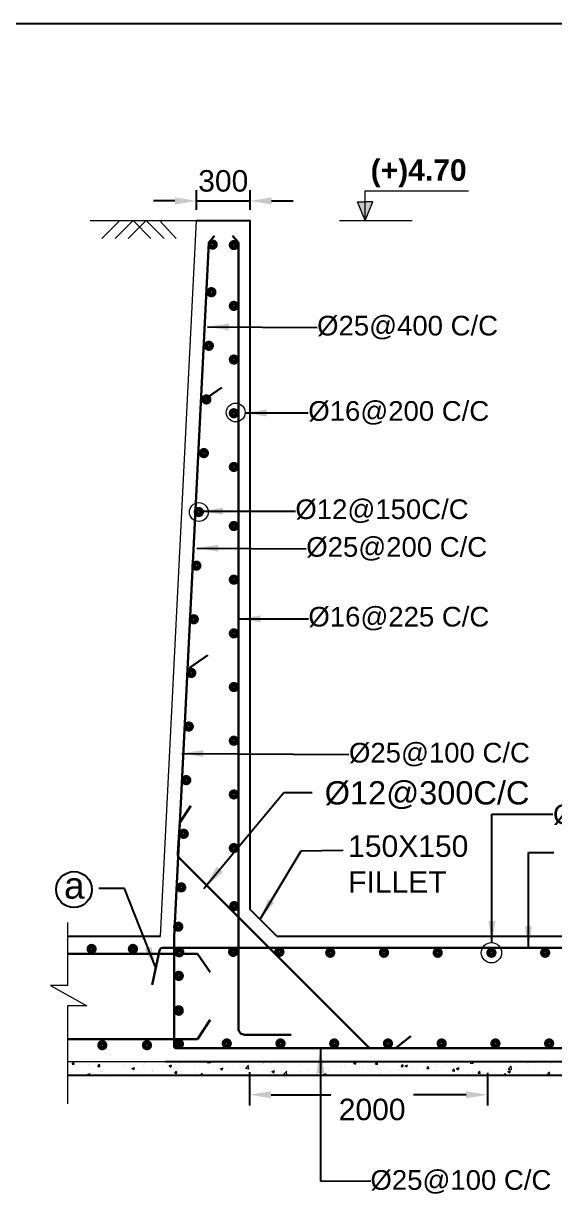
# Model space of a CAD drawing. Extents: x -358915 to 1258323, y -1667244 to -305611.
# Drawn here: x 747944 to 750909, y -1475623 to -1469052 of the extents above; entities that cross this region are included whole.
import ezdxf

# ---------------------------------------------------------------- set-up
doc = ezdxf.new("R2010")
doc.units = 0
doc.header["$LTSCALE"] = 300
doc.header["$MEASUREMENT"] = 0
doc.layers.get('0').update_dxf_attribs({"linetype": 'CONTINUOUS'})
doc.layers.get('DEFPOINTS').update_dxf_attribs({"linetype": 'CONTINUOUS'})
for name, color, linetype, lineweight in [('Dim', 7, 'CONTINUOUS', 9), ('HATCH', 252, 'CONTINUOUS', 5), ('ROD', 1, 'CONTINUOUS', 30)]:
    doc.layers.add(name, color=color, linetype=linetype, lineweight=lineweight)
doc.layers.add('LINE', color=7, linetype='CONTINUOUS')
doc.layers.add('TXT', color=7, linetype='CONTINUOUS')
doc.styles.add('Arial', font='arial.ttf')
doc.styles.add('DIM', font='isocp3.shx')
doc.dimstyles.new('dim_60', dxfattribs={"dimtxt": 120, "dimasz": 120, "dimexe": 60, "dimexo": 60, "dimgap": 50, "dimtad": 1, "dimdec": 0, "dimzin": 0, "dimdsep": 46, "dimtxsty": 'DIM', "dimcen": 0.09, "dimclrd": 5, "dimclre": 5, "dimclrt": 7, "dimadec": 0, "dimazin": 0, "dimtfac": 1, "dimtdec": 0, "dimtmove": 0, "dimatfit": 3, "dimfxl": 1, "dimtolj": 1, "dimtzin": 0, "dimarcsym": 0})
doc.dimstyles.new('dim_70', dxfattribs={"dimtxt": 140, "dimasz": 140, "dimexe": 70, "dimexo": 40, "dimgap": 50, "dimtad": 1, "dimdec": 0, "dimzin": 0, "dimdsep": 46, "dimtxsty": 'Arial', "dimcen": 0.09, "dimclrd": 5, "dimclre": 5, "dimclrt": 7, "dimadec": 0, "dimazin": 0, "dimtfac": 1, "dimtdec": 0, "dimtmove": 0, "dimatfit": 3, "dimfxl": 1, "dimtolj": 1, "dimtzin": 0, "dimarcsym": 0})

# ---------------------------------------------------------------- blocks, each defined once
blk = doc.blocks.new('*D1450')
at = {"layer": 'DEFPOINTS', "color": 0, "ltscale": 500, "transparency": 16777216}
for p in [(749209.7, -1470042.9), (748909.7, -1470152.4), (749209.7, -1470152.4)]:
    blk.add_point(p, dxfattribs=at)
at = {"layer": 'Dim', "color": 5, "lineweight": -2, "ltscale": 500, "transparency": 16777216}
for p, q in [((748909.7, -1470092.4), (748909.7, -1469982.9)), ((749209.7, -1470092.4), (749209.7, -1469982.9)), ((748789.7, -1470042.9), (748669.7, -1470042.9)), ((748909.7, -1470042.9), (749209.7, -1470042.9)), ((749329.7, -1470042.9), (749449.7, -1470042.9))]:
    blk.add_line(p, q, dxfattribs=at)
at = {"layer": 'Dim', "color": 5, "ltscale": 500, "transparency": 16777216}
for points in [[(748789.7, -1470022.9), (748789.7, -1470062.9), (748909.7, -1470042.9)], [(749329.7, -1470022.9), (749329.7, -1470062.9), (749209.7, -1470042.9)]]:
    blk.add_solid(points, dxfattribs=at)
at = {"layer": 'Dim', "color": 7, "ltscale": 500, "transparency": 16777216, "insert": (749059.7, -1469931.6), "char_height": 120, "attachment_point": 5, "style": 'Arial'}
blk.add_mtext('\\A1;300', dxfattribs=at)
blk = doc.blocks.new('*D1441')
at = {"layer": 'DEFPOINTS', "color": 0, "ltscale": 500, "transparency": 16777216}
for p in [(749206.8, -1474852.4), (750535.2, -1474854.8), (750535.2, -1475037.6)]:
    blk.add_point(p, dxfattribs=at)
at = {"layer": 'Dim', "color": 5, "lineweight": -2, "ltscale": 500, "transparency": 16777216}
for p, q in [((749206.8, -1474912.4), (749206.8, -1475097.6)), ((750535.2, -1474914.8), (750535.2, -1475097.6)), ((749326.8, -1475037.6), (749661, -1475037.6)), ((750415.2, -1475037.6), (750121, -1475037.6))]:
    blk.add_line(p, q, dxfattribs=at)
at = {"layer": 'Dim', "color": 5, "ltscale": 500, "transparency": 16777216}
for points in [[(749326.8, -1475017.6), (749326.8, -1475057.6), (749206.8, -1475037.6)], [(750415.2, -1475017.6), (750415.2, -1475057.6), (750535.2, -1475037.6)]]:
    blk.add_solid(points, dxfattribs=at)
at = {"layer": 'Dim', "color": 7, "ltscale": 500, "transparency": 16777216, "insert": (749891, -1475120.6), "char_height": 120, "attachment_point": 5, "style": 'Arial'}
blk.add_mtext('\\A1;2000', dxfattribs=at)

msp = doc.modelspace()

# ---------------------------------------------------------------- hatches: boundary and pattern name
at = {"layer": 'Dim', "ltscale": 500}
h = msp.add_hatch(color=8, dxfattribs=at)
h.dxf.hatch_style = 1
h.paths.add_polyline_path([(749895.6, -1470048.7), (749852.2, -1470048.7), (749808.7, -1470048.7), (749852.2, -1470152.4)])

# ---------------------------------------------------------------- linework, layer by layer
at = {"color": 7}
msp.add_circle((748226.1, -1473890.9), 100.1, dxfattribs=at)
at = {"layer": 'Dim', "ltscale": 50}
for p, q in [((749852.2, -1470152.4), (749852.2, -1469986.7)), ((749852.2, -1469986.7), (750428.3, -1469986.7)), ((749708.7, -1470152.4), (750114.2, -1470152.4))]:
    msp.add_line(p, q, dxfattribs=at)
at = {"layer": 'Dim', "color": 2, "ltscale": 50}
for p, q in [((748206.5, -1474881.2), (748206.5, -1474881.2)), ((748215.3, -1474866.6), (748224.9, -1474855.1)), ((748215.3, -1474866.6), (748227.2, -1474867.6)), ((748227.2, -1474867.7), (748224.9, -1474855.1)), ((748254.9, -1474852.8), (748254.9, -1474852.8)), ((748309.2, -1474867.1), (748309.2, -1474867.1)), ((748358.7, -1474879.1), (748368.4, -1474867.6)), ((748358.7, -1474879.1), (748370.7, -1474880.2)), ((748370.7, -1474880.2), (748368.4, -1474867.7)), ((748410.2, -1474854.3), (748410.2, -1474854.3)), ((748508.7, -1474867.2), (748508.7, -1474867.2)), ((748615.5, -1474871.7), (748615.5, -1474871.7)), ((748618.2, -1474864.5), (748618.2, -1474864.5)), ((748722.3, -1474876.2), (748722.3, -1474876.2)), ((748756.9, -1474876), (748770.9, -1474870.6)), ((748756.9, -1474876), (748766.9, -1474882.7)), ((748766.8, -1474882.7), (748770.9, -1474870.6)), ((748792.8, -1474867.9), (748792.8, -1474867.9)), ((748819.2, -1474864), (748819.2, -1474864)), ((748835.6, -1474856.4), (748835.6, -1474856.4)), ((748899.6, -1474872.4), (748899.6, -1474872.4)), ((748970.4, -1474856.9), (748988.1, -1474859.7)), ((748971.5, -1474855.8), (748974.7, -1474852.4)), ((748988.1, -1474859.7), (748987.3, -1474852.4)), ((749006.3, -1474876.9), (749006.3, -1474876.9)), ((749070.9, -1474854.6), (749070.9, -1474854.6)), ((749113.1, -1474881.4), (749113.1, -1474881.4)), ((749158.1, -1474877.8), (749158.1, -1474877.8)), ((749177.7, -1474859.1), (749177.7, -1474859.1)), ((749184.9, -1474888.9), (749200.5, -1474872.6)), ((749201.6, -1474892.8), (749199.4, -1474873.8)), ((749227.1, -1474874.6), (749227.1, -1474874.6)), ((749261.9, -1474866.4), (749261.9, -1474866.4)), ((749284.5, -1474861.2), (749284.5, -1474861.2)), ((749284.5, -1474863.6), (749284.5, -1474863.6)), ((749328.1, -1474861.8), (749328.1, -1474861.8)), ((749334.5, -1474854.6), (749334.5, -1474854.6)), ((749391.2, -1474868.1), (749391.2, -1474868.1)), ((749498, -1474872.6), (749498, -1474872.6)), ((749604.8, -1474877.1), (749604.8, -1474877.1)), ((749711.5, -1474881.6), (749711.5, -1474881.6)), ((749736.1, -1474873.7), (749736.1, -1474873.7)), ((749737.1, -1474871.5), (749737.1, -1474871.5)), ((749765.5, -1474854.2), (749767, -1474852.4)), ((749765.5, -1474854.2), (749777.5, -1474855.2)), ((749777.4, -1474855.3), (749776.9, -1474852.4)), ((749786.2, -1474867.1), (749786.2, -1474867.1)), ((749787.2, -1474859.5), (749801.2, -1474854.2)), ((749787.2, -1474859.5), (749797.2, -1474866.2)), ((749797.2, -1474866.2), (749801.2, -1474854.2)), ((749839.8, -1474857.5), (749839.8, -1474857.5)), ((749861.9, -1474857.1), (749861.9, -1474857.1)), ((749909, -1474866.8), (749918.6, -1474855.3)), ((749909, -1474866.8), (749920.9, -1474867.8)), ((749920.9, -1474867.8), (749918.6, -1474855.3)), ((749953.4, -1474865.6), (749953.4, -1474865.6)), ((750052.4, -1474879.3), (750062.1, -1474867.8)), ((750052.4, -1474879.3), (750064.4, -1474880.3)), ((750064.3, -1474880.4), (750062, -1474867.8)), ((750074.7, -1474875.5), (750088.7, -1474870.2)), ((750074.7, -1474875.5), (750084.6, -1474882.3)), ((750084.6, -1474882.3), (750088.6, -1474870.2)), ((750145, -1474882.2), (750145, -1474882.2)), ((750195.9, -1474891.9), (750205.5, -1474880.4)), ((750207.8, -1474892.9), (750205.5, -1474880.4)), ((750234.6, -1474869.4), (750234.6, -1474869.4)), ((750237.8, -1474879.6), (750237.8, -1474879.6)), ((750246, -1474869.4), (750246, -1474869.4)), ((750313.5, -1474869.6), (750313.5, -1474869.6)), ((750349.9, -1474854.4), (750349.9, -1474854.4)), ((750438, -1474860.7), (750455.8, -1474863.5)), ((750439.1, -1474859.6), (750446, -1474852.4)), ((750439.8, -1474853), (750439.8, -1474853)), ((750455.7, -1474863.5), (750454.5, -1474852.4)), ((750652.5, -1474892.7), (750668.1, -1474876.4)), ((750655, -1474879.1), (750655, -1474879.1)), ((750660.9, -1474879.4), (750660.9, -1474879.4)), ((750669.2, -1474896.6), (750667, -1474877.6)), ((750757.7, -1474865), (750757.7, -1474865)), ((750765.2, -1474882.1), (750765.2, -1474882.1)), ((750777.5, -1474859.3), (750777.5, -1474859.3)), ((750891.5, -1474865.5), (750891.5, -1474865.5)), ((748204.4, -1474912.6), (748204.4, -1474912.6)), ((748283.8, -1474924.6), (748283.8, -1474924.6)), ((748301.4, -1474924.5), (748315.4, -1474919.1)), ((748301.4, -1474924.5), (748305.8, -1474927.4)), ((748312.6, -1474927.4), (748315.4, -1474919.1)), ((748321.1, -1474892.6), (748321.1, -1474892.6)), ((748328.6, -1474915.1), (748328.6, -1474915.1)), ((748378.6, -1474908.5), (748378.6, -1474908.5)), ((748407.8, -1474920.9), (748407.8, -1474920.9)), ((748501.6, -1474884.6), (748501.6, -1474884.6)), ((748539.4, -1474919.8), (748539.4, -1474919.8)), ((748549.7, -1474890.3), (748563.7, -1474884.9)), ((748549.7, -1474890.3), (748559.6, -1474897)), ((748550.9, -1474894.1), (748550.9, -1474894.1)), ((748559.6, -1474897), (748563.7, -1474884.9)), ((748561, -1474909.1), (748561, -1474909.1)), ((748589.5, -1474913.2), (748589.5, -1474913.2)), ((748657.7, -1474898.6), (748657.7, -1474898.6)), ((748663.7, -1474895), (748663.7, -1474895)), ((748665.2, -1474903.2), (748665.2, -1474903.2)), ((748666.2, -1474908.5), (748666.2, -1474908.5)), ((748789.1, -1474916.8), (748798.7, -1474905.3)), ((748789.1, -1474916.8), (748801, -1474917.8)), ((748801, -1474917.9), (748798.7, -1474905.3)), ((748830.3, -1474921), (748830.3, -1474921)), ((748906, -1474911), (748906, -1474911)), ((748911.9, -1474926.4), (748911.9, -1474926.4)), ((748919.5, -1474916.5), (748919.5, -1474916.5)), ((748934.2, -1474927.4), (748942.2, -1474917.8)), ((748943.9, -1474927.4), (748942.2, -1474917.9)), ((749020.5, -1474903.7), (749020.5, -1474903.7)), ((749028.6, -1474906.4), (749028.6, -1474906.4)), ((749032.3, -1474894.4), (749032.3, -1474894.4)), ((749044.3, -1474892), (749058.3, -1474886.6)), ((749044.3, -1474892), (749054.3, -1474898.7)), ((749054.3, -1474898.7), (749058.3, -1474886.6)), ((749082.4, -1474887.8), (749082.4, -1474887.8)), ((749124.4, -1474888.7), (749124.4, -1474888.7)), ((749145.2, -1474886.4), (749145.2, -1474886.4)), ((749183.8, -1474890), (749201.6, -1474892.8)), ((749219.9, -1474885.9), (749219.9, -1474885.9)), ((749326.6, -1474890.4), (749326.6, -1474890.4)), ((749331.8, -1474908), (749345.8, -1474902.6)), ((749331.8, -1474908), (749341.7, -1474914.7)), ((749341.7, -1474914.7), (749345.7, -1474902.6)), ((749357.7, -1474923.5), (749357.7, -1474923.5)), ((749397.3, -1474923.1), (749415, -1474925.9)), ((749398.4, -1474922), (749413.9, -1474905.7)), ((749415, -1474925.9), (749412.8, -1474906.9)), ((749429.5, -1474913.4), (749429.5, -1474913.4)), ((749433.4, -1474895), (749433.4, -1474895)), ((749484, -1474906.9), (749484, -1474906.9)), ((749532.2, -1474899.3), (749532.2, -1474899.3)), ((749534, -1474900.3), (749534, -1474900.3)), ((749540.2, -1474899.5), (749540.2, -1474899.5)), ((749603.5, -1474925.6), (749603.5, -1474925.6)), ((749609.8, -1474890.3), (749609.8, -1474890.3)), ((749619.2, -1474924), (749633.2, -1474918.7)), ((749619.2, -1474924), (749624.2, -1474927.4)), ((749630.2, -1474927.4), (749633.2, -1474918.7)), ((749633.2, -1474886.5), (749633.2, -1474886.5)), ((749646.9, -1474904), (749646.9, -1474904)), ((749720.1, -1474905.6), (749720.1, -1474905.6)), ((749753.7, -1474908.5), (749753.7, -1474908.5)), ((749818.3, -1474886.1), (749818.3, -1474886.1)), ((749836.8, -1474885.6), (749836.8, -1474885.6)), ((749837.4, -1474924), (749837.4, -1474924)), ((749860.5, -1474913), (749860.5, -1474913)), ((749925, -1474890.6), (749925, -1474890.6)), ((749935.6, -1474919.4), (749935.6, -1474919.4)), ((749938.4, -1474911.2), (749938.4, -1474911.2)), ((749967.2, -1474917.5), (749967.2, -1474917.5)), ((749985.7, -1474912.8), (749985.7, -1474912.8)), ((750001.3, -1474909.5), (750001.3, -1474909.5)), ((750031.8, -1474895.2), (750031.8, -1474895.2)), ((750042.3, -1474896.2), (750042.3, -1474896.2)), ((750061.4, -1474902.8), (750061.4, -1474902.8)), ((750074, -1474922), (750074, -1474922)), ((750118, -1474889.5), (750118, -1474889.5)), ((750138.6, -1474899.7), (750138.6, -1474899.7)), ((750180.7, -1474926.5), (750180.7, -1474926.5)), ((750187.7, -1474886.2), (750187.7, -1474886.2)), ((750195.9, -1474891.9), (750207.8, -1474892.9)), ((750245.3, -1474904.2), (750245.3, -1474904.2)), ((750339.3, -1474904.4), (750349, -1474892.9)), ((750339.3, -1474904.4), (750351.3, -1474905.4)), ((750347.4, -1474920.9), (750347.4, -1474920.9)), ((750351.2, -1474905.5), (750348.9, -1474892.9)), ((750352.1, -1474908.7), (750352.1, -1474908.7)), ((750362.1, -1474891.6), (750376.1, -1474886.2)), ((750362.1, -1474891.6), (750372, -1474898.3)), ((750372, -1474898.3), (750376.1, -1474886.2)), ((750427.6, -1474919.4), (750427.6, -1474919.4)), ((750437.3, -1474925.3), (750437.3, -1474925.3)), ((750450.1, -1474906.9), (750450.1, -1474906.9)), ((750458.9, -1474913.2), (750458.9, -1474913.2)), ((750482.8, -1474917), (750492.4, -1474905.5)), ((750482.8, -1474917), (750494.7, -1474918)), ((750494.7, -1474918), (750492.4, -1474905.5)), ((750513.1, -1474915.3), (750513.1, -1474915.3)), ((750544.3, -1474899.4), (750544.3, -1474899.4)), ((750551.1, -1474894), (750551.1, -1474894)), ((750565.6, -1474917.7), (750565.6, -1474917.7)), ((750628, -1474927.4), (750635.9, -1474918)), ((750637.6, -1474927.4), (750635.8, -1474918)), ((750639.4, -1474898.7), (750639.4, -1474898.7)), ((750649.5, -1474907.6), (750663.5, -1474902.2)), ((750649.5, -1474907.6), (750659.5, -1474914.3)), ((750651.4, -1474893.8), (750669.2, -1474896.6)), ((750659.4, -1474914.3), (750663.5, -1474902.2)), ((750672.4, -1474922.2), (750672.4, -1474922.2)), ((750689.4, -1474892.1), (750689.4, -1474892.1)), ((750779.2, -1474926.7), (750779.2, -1474926.7)), ((750856.3, -1474918.7), (750856.3, -1474918.7)), ((750864.9, -1474926.9), (750867.8, -1474927.4)), ((750866, -1474925.8), (750881.6, -1474909.5)), ((750882.4, -1474927.4), (750880.4, -1474910.7))]:
    msp.add_line(p, q, dxfattribs=at)
at = {"layer": 'Dim', "ltscale": 500}
for points in [[(749852.2, -1470152.4), (749808.7, -1470048.7), (749852.2, -1470048.7)], [(749852.2, -1470152.4), (749895.6, -1470048.7), (749852.2, -1470048.7)]]:
    msp.add_lwpolyline(points, dxfattribs=at)
at = {"layer": 'Dim', "ltscale": 50}
msp.add_lwpolyline([(748315.7, -1470152.4), (748909.7, -1470152.4)], dxfattribs=at)
at = {"layer": 'Dim', "color": 7, "ltscale": 50}
msp.add_lwpolyline([(748190.8, -1474074.9), (748190.8, -1474426.6), (748094.6, -1474426.6), (748297, -1474539.9), (748190.8, -1474539.9), (748190.8, -1475087.7)], dxfattribs=at)
at = {"layer": 'Dim'}
for centre, radius in [((749129.1, -1471225.1), 52.6), ((748923.2, -1471781.3), 52.6), ((750557.1, -1474244.2), 56.8)]:
    msp.add_circle(centre, radius, dxfattribs=at)
at = {"layer": 'HATCH', "lineweight": 15}
for points in [[(748482.3, -1470152.4), (748382.5, -1470252.3)], [(748555.9, -1470152.4), (748456, -1470252.3)], [(748629.4, -1470152.4), (748529.5, -1470252.3)], [(748555.9, -1470152.4), (748655.7, -1470252.3)], [(748629.4, -1470152.4), (748729.3, -1470252.3)], [(748702.9, -1470152.4), (748797.6, -1470252.3)]]:
    msp.add_lwpolyline(points, dxfattribs=at)
at = {"layer": 'LINE', "lineweight": 15}
msp.add_line((748709.7, -1474152.4), (748909.7, -1470152.4), dxfattribs=at)
at = {"layer": 'LINE'}
for p, q in [((748909.7, -1470152.4), (749209.7, -1470152.4)), ((749209.7, -1474002.4), (749209.7, -1470152.4)), ((749359.7, -1474152.4), (749209.7, -1474002.4)), ((748190.8, -1474152.4), (748709.7, -1474152.4)), ((749359.7, -1474152.4), (751135.8, -1474152.4)), ((748734.7, -1474852.4), (751135.8, -1474852.4)), ((748190.8, -1474927.4), (748734.7, -1474927.4)), ((748734.7, -1474927.4), (751135.8, -1474927.4))]:
    msp.add_line(p, q, dxfattribs=at)
at = {"layer": 'LINE', "lineweight": 18}
msp.add_line((748190.8, -1474852.4), (748734.7, -1474852.4), dxfattribs=at)
at = {"layer": 'LINE'}
msp.add_lwpolyline([(755693.4, -1489454.2), (726841.1, -1489454.2), (726841.1, -1469051.5), (755693.4, -1469051.5)], close=True, dxfattribs=at)
msp.add_lwpolyline([(748709.7, -1474152.4), (748709.7, -1474152.4)], dxfattribs=at)
at = {"layer": 'ROD'}
for p, q in [((748784.7, -1474155.9), (748979, -1470275.3)), ((748784.7, -1474152.4), (748784.7, -1474762.4)), ((748190.8, -1474250.7), (748915, -1474250.7)), ((748915, -1474250.7), (748986.6, -1474352.8)), ((748916.5, -1474727), (748986.7, -1474618.2)), ((748795.2, -1474777.4), (751135.8, -1474777.4))]:
    msp.add_line(p, q, dxfattribs=at)
at = {"layer": 'ROD', "const_width": 30.7}
for points in [[(749012.9, -1470282.7, -1), (748987.9, -1470291.1, -1)], [(749131.4, -1470285.1, -1), (749106.4, -1470293.5, -1)], [(749005.9, -1470548.7, -1), (748980.8, -1470557.1, -1)], [(749131.4, -1470625.2, -1), (749106.4, -1470633.6, -1)], [(748991.8, -1470848.4, -1), (748966.8, -1470856.8, -1)], [(749131.4, -1470925.2, -1), (749106.4, -1470933.6, -1)], [(748977.8, -1471148.1, -1), (748952.8, -1471156.4, -1)], [(749131.4, -1471225.2, -1), (749106.4, -1471233.6, -1)], [(748963.8, -1471447.8, -1), (748938.7, -1471456.1, -1)], [(749131.4, -1471525.2, -1), (749106.4, -1471533.6, -1)], [(748935.7, -1471777.1, -1), (748910.7, -1471785.4, -1)], [(749131.4, -1471855.2, -1), (749106.4, -1471863.6, -1)], [(748921.7, -1472076.8, -1), (748896.6, -1472085.1, -1)], [(749131.4, -1472155.2, -1), (749106.4, -1472163.6, -1)], [(748907.6, -1472376.4, -1), (748882.6, -1472384.8, -1)], [(749131.4, -1472455.2, -1), (749106.4, -1472463.6, -1)], [(748893.6, -1472676.1, -1), (748868.5, -1472684.5, -1)], [(749131.4, -1472755.2, -1), (749106.4, -1472763.6, -1)], [(748879.6, -1472975.8, -1), (748854.5, -1472984.1, -1)], [(749131.4, -1473055.2, -1), (749106.4, -1473063.6, -1)], [(748865.5, -1473275.5, -1), (748840.5, -1473283.8, -1)], [(749131.4, -1473355.2, -1), (749106.4, -1473363.6, -1)], [(748851.5, -1473575.1, -1), (748826.4, -1473583.5, -1)], [(749131.4, -1473655.2, -1), (749106.4, -1473663.6, -1)], [(748837.4, -1473874.8, -1), (748812.4, -1473883.1, -1)], [(749133.6, -1473987.7, 1), (749108.5, -1473979.4, 1)], [(748820.6, -1474094.2, -1), (748795.5, -1474102.6, -1)], [(748337.1, -1474218.6, -1), (748312.1, -1474226.9, -1)], [(748567.8, -1474218.6, -1), (748542.7, -1474226.9, -1)], [(748826.5, -1474237.1, -1), (748801.5, -1474245.5, -1)], [(749127.1, -1474235, -1), (749102.1, -1474243.3, -1)], [(749385.7, -1474235, -1), (749360.7, -1474243.3, -1)], [(749669.6, -1474240, -1), (749644.6, -1474248.4, -1)], [(749969.6, -1474240, -1), (749944.6, -1474248.4, -1)], [(750269.6, -1474240, -1), (750244.6, -1474248.4, -1)], [(750569.6, -1474240, -1), (750544.6, -1474248.4, -1)], [(750869.6, -1474240, -1), (750844.6, -1474248.4, -1)], [(748823.9, -1474369, -1), (748798.9, -1474377.4, -1)], [(748823.4, -1474561.6, -1), (748798.4, -1474570, -1)], [(748823.4, -1474564.1, -1), (748798.4, -1474572.4, -1)], [(748371.9, -1474756.6, 1), (748396.9, -1474764.9, 1)], [(748621.2, -1474756.6, 1), (748646.2, -1474764.9, 1)], [(748797.7, -1474747, 1), (748822.8, -1474755.3, 1)], [(748824.4, -1474749.8, -1), (748799.3, -1474758.2, -1)], [(749091.8, -1474747, -1), (749066.8, -1474755.3, -1)], [(749391.8, -1474747, -1), (749366.8, -1474755.3, -1)], [(749691.8, -1474747, -1), (749666.8, -1474755.3, -1)], [(749991.8, -1474747, -1), (749966.8, -1474755.3, -1)], [(750291.8, -1474747, -1), (750266.8, -1474755.3, -1)], [(750591.8, -1474747, -1), (750566.8, -1474755.3, -1)], [(750891.8, -1474747, -1), (750866.8, -1474755.3, -1)]]:
    msp.add_lwpolyline(points, format="xyb", close=True, dxfattribs=at)
at = {"layer": 'ROD'}
for points in [[(748979, -1470275.3), (749011.3, -1470238.8)], [(749144.7, -1470275.3), (749111.1, -1470237.3)], [(748948.6, -1471156.4), (749051.1, -1471084.9)], [(748870.8, -1472652.4), (748973.3, -1472580.8)], [(748816.7, -1473515.6), (748878.9, -1473422.5)], [(751135.8, -1474217.4), (748719.5, -1474217.4)], [(748916.5, -1474727), (748190.8, -1474727)], [(750022.2, -1474777.3), (750106.4, -1474711.2)]]:
    msp.add_lwpolyline(points, dxfattribs=at)
for points in [[(749144.7, -1470275.3), (749144.7, -1474667.4, 0.414214), (749179.7, -1474702.4), (749439.6, -1474702.4)], [(750132.9, -1474777.3), (749887.8, -1474777.3, -0.198912), (749866.6, -1474768.5), (748816.5, -1473716.6, -0.220535), (748806.4, -1473688.9), (748816.9, -1473512.5)], [(748758.8, -1474217.4), (748719.5, -1474217.4, 0.414214), (748704.5, -1474232.4), (748662.1, -1474423.4)]]:
    msp.add_lwpolyline(points, format="xyb", dxfattribs=at)
for centre, radius in [((748799.7, -1474762.4), 15), ((748799.7, -1474762.4), 15), ((748795.2, -1474767.4), 10)]:
    msp.add_arc(centre, radius, 180, 270, dxfattribs=at)

# ---------------------------------------------------------------- texts
at = {"layer": 'TXT', "color": 6, "insert": (750150.7, -1469888.6), "char_height": 120, "width": 1545.509, "attachment_point": 5, "style": 'Arial'}
msp.add_mtext('{\\fArial|b1|i0|c0|p34;(+)4.70}', dxfattribs=at)
at = {"layer": 'TXT', "color": 0, "attachment_point": 4, "style": 'Arial'}
for s, insert, char_height, width in [('%%C25@400 C/C', (749583.7, -1470750.8), 110, 1191.093), ('%%C16@200 C/C', (749534.5, -1471227.7), 110, 1198.183), ('%%C12@150C/C', (749462.3, -1471776.8), 110, 1247.817), ('%%C25@200 C/C', (749523.1, -1471987.4), 110, 1191.093), ('%%C16@225 C/C', (749535, -1472377.3), 110, 1240.727), ('%%C25@100 C/C', (749761.7, -1473137.1), 110, 1191.093), ('%%C12@300C/C', (749626, -1473363.6), 130, 1348.863), ('%%C16@200 C/C', (750901.1, -1473481.4), 110, 1258.216), ('a', (748170, -1473868.8), 148.5, 151.763), ('%%C25@100 C/C', (749881.5, -1475525), 110, 1166.309)]:
    msp.add_mtext(s, dxfattribs=dict(at, insert=insert, char_height=char_height, width=width))
at = {"layer": 'TXT', "color": 0, "insert": (749757.1, -1473748.4), "char_height": 120, "attachment_point": 4, "style": 'Arial'}
msp.add_mtext('150X150\\PFILLET', dxfattribs=at)

# ---------------------------------------------------------------- dimensions: what is measured, and where the dimension line sits
at = {"layer": 'Dim', "ltscale": 500}
dim = msp.add_linear_dim(base=(749209.7, -1470042.9), p1=(748909.7, -1470152.4), p2=(749209.7, -1470152.4), dimstyle='dim_60', override={"dimtxsty": 'Arial'}, dxfattribs=at)
dim.commit()
dim.dimension.update_dxf_attribs({"geometry": '*D1450', "text_midpoint": (749059.7, -1470042.9), "dimtype": 160})
dim = msp.add_linear_dim(base=(750535.2, -1475037.6), p1=(749206.8, -1474852.4), p2=(750535.2, -1474854.8), text='2000', dimstyle='dim_60', override={"dimtxsty": 'Arial', "dimtmove": 2}, dxfattribs=at)
dim.commit()
dim.dimension.update_dxf_attribs({"geometry": '*D1441', "text_midpoint": (749891, -1475120.6), "dimtype": 160})

# ---------------------------------------------------------------- leaders
at = {"layer": 'Dim', "ltscale": 50}
msp.add_leader([(748938.1, -1471776.8), (749462.3, -1471776.8)], dimstyle='dim_60', override={"dimgap": 50, "dimtad": 0}, dxfattribs=at)
at = {"layer": 'Dim'}
for points in [[(748951, -1473885.7), (749398.3, -1473348.2), (749556, -1473348.2)], [(749602.2, -1474777.4), (749602.2, -1475519.8), (749883.1, -1475518.9)]]:
    msp.add_leader(points, dimstyle='dim_70', dxfattribs=at)
at = {"layer": 'LINE'}
for points in [[(748972.1, -1470746), (749583.7, -1470750.8)], [(749181.5, -1471227.7), (749534.5, -1471227.7)], [(748911.5, -1471982.6), (749523.1, -1471987.4)], [(749148.3, -1472378.1), (749535, -1472378.1)], [(748828.6, -1473130), (749761.7, -1473137.1)], [(750559.8, -1474187.5), (750559.8, -1473470.2), (750900.8, -1473470.2)], [(749264.8, -1474057.4), (749495.4, -1473674.6), (749729.1, -1473671.8)], [(750763.2, -1474217.4), (750763.2, -1473683.4), (750904.8, -1473683.4)], [(748683.3, -1474327.9), (748507.4, -1473885.7), (748365, -1473885.7)]]:
    msp.add_leader(points, dimstyle='dim_60', dxfattribs=at)

doc.saveas('drawing.dxf')
